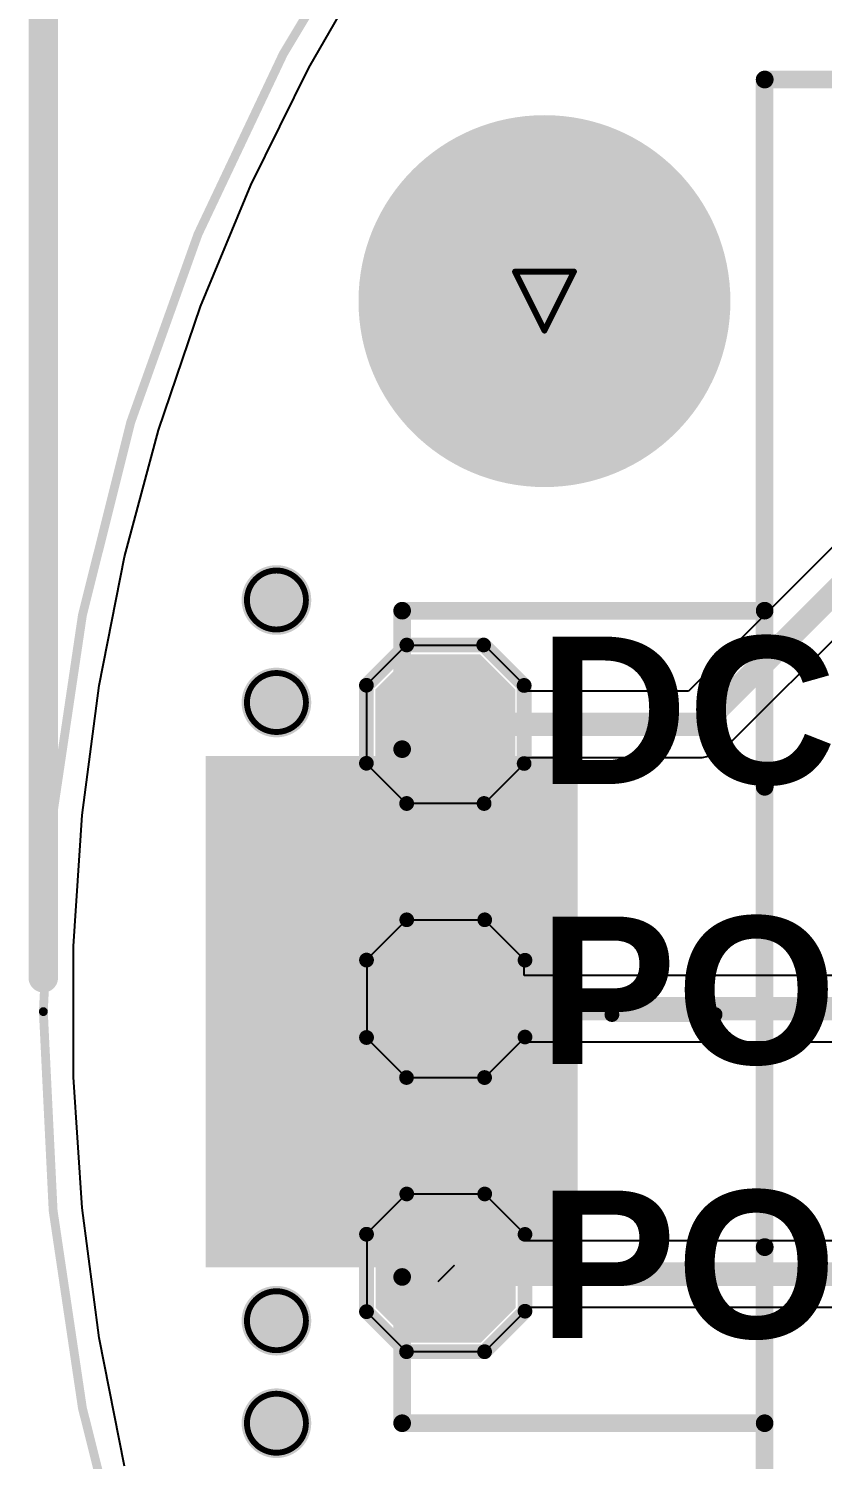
# Model space of a CAD drawing. Header units: inches. Extents: x -18 to 345, y -18 to 43.
# Drawn here: x -17.63 to -10.79, y -3.86 to 8.47 of the extents above; entities that cross this region are included whole.
import ezdxf

# ---------------------------------------------------------------- set-up
doc = ezdxf.new("R2010")
doc.units = ezdxf.units.IN
for name, color, linetype in [('Board Outline', 216, 'Continuous'), ('Bottom Layer', 5, 'Continuous'), ('Bottom Overlay', 54, 'Continuous'), ('Bottom Paste', 16, 'Continuous'), ('Bottom Solder', 6, 'Continuous'), ('Drill Drawing', 1, 'Continuous'), ('Multi-Layer', 9, 'Continuous'), ('Pad Holes', 156, 'Continuous'), ('Top Layer', 1, 'Continuous'), ('Top Overlay', 2, 'Continuous'), ('Top Paste', 8, 'Continuous'), ('Top Solder', 216, 'Continuous'), ('Via Holes', 16, 'Continuous')]:
    doc.layers.add(name, color=color, linetype=linetype)
doc.styles.add('Arial_Bold', font='', dxfattribs={"height": 0.2})
doc.styles.get('Arial_Bold').set_extended_font_data('Arial', bold=True)

# ---------------------------------------------------------------- blocks, each defined once
blk = doc.blocks.new('T____________0_5___8')
at = {"layer": 'Top Layer'}
blk.add_hatch(color=1, dxfattribs=at).paths.add_polyline_path([(0.25, 0.5), (-0.25, 0.5), (-0.5, 0.25), (-0.5, -0.25), (-0.25, -0.5), (0.25, -0.5), (0.5, -0.25), (0.5, 0.25)])
at = {"layer": 'Top Paste'}
blk.add_hatch(color=8, dxfattribs=at).paths.add_polyline_path([(0.25, 0.5), (-0.25, 0.5), (-0.5, 0.25), (-0.5, -0.25), (-0.25, -0.5), (0.25, -0.5), (0.5, -0.25), (0.5, 0.25)])
at = {"layer": 'Top Solder'}
blk.add_hatch(color=216, dxfattribs=at).paths.add_polyline_path([(0.301, 0.602), (-0.301, 0.602), (-0.602, 0.301), (-0.602, -0.301), (-0.301, -0.602), (0.301, -0.602), (0.602, -0.301), (0.602, 0.301)])
at = {"layer": 'Top Overlay'}
for points in [[(-0.682, 0.333, 0.127, 0.127, 0), (-0.336, 0.68, 0.127, 0.127, 0)], [(-0.336, 0.68, 0.127, 0.127, 0), (0.336, 0.68, 0.127, 0.127, 0)], [(0.336, 0.68, 0.127, 0.127, 0), (0.684, 0.332, 0.127, 0.127, 0)], [(-0.682, -0.334, 0.127, 0.127, 0), (-0.682, 0.333, 0.127, 0.127, 0)], [(0.684, -0.33, 0.127, 0.127, 0), (0.684, 0.332, 0.127, 0.127, 0)], [(-0.682, -0.334, 0.127, 0.127, 0), (-0.337, -0.679, 0.127, 0.127, 0)], [(0.335, -0.679, 0.127, 0.127, 0), (0.684, -0.33, 0.127, 0.127, 0)], [(-0.337, -0.679, 0.127, 0.127, 0), (0.335, -0.679, 0.127, 0.127, 0)]]:
    blk.add_lwpolyline(points, format="xyseb", dxfattribs=at)
for points in [[(-0.367, 0.68, 0.0635, 0.0635, 1), (-0.304, 0.68, 0.0635, 0.0635, 1)], [(-0.367, 0.68, 0.0635, 0.0635, 1), (-0.304, 0.68, 0.0635, 0.0635, 1)], [(0.305, 0.68, 0.0635, 0.0635, 1), (0.368, 0.68, 0.0635, 0.0635, 1)], [(0.305, 0.68, 0.0635, 0.0635, 1), (0.368, 0.68, 0.0635, 0.0635, 1)], [(-0.714, 0.333, 0.0635, 0.0635, 1), (-0.65, 0.333, 0.0635, 0.0635, 1)], [(-0.714, 0.333, 0.0635, 0.0635, 1), (-0.65, 0.333, 0.0635, 0.0635, 1)], [(0.652, 0.332, 0.0635, 0.0635, 1), (0.715, 0.332, 0.0635, 0.0635, 1)], [(0.652, 0.332, 0.0635, 0.0635, 1), (0.715, 0.332, 0.0635, 0.0635, 1)], [(-0.714, -0.334, 0.0635, 0.0635, 1), (-0.65, -0.334, 0.0635, 0.0635, 1)], [(-0.714, -0.334, 0.0635, 0.0635, 1), (-0.65, -0.334, 0.0635, 0.0635, 1)], [(0.652, -0.33, 0.0635, 0.0635, 1), (0.715, -0.33, 0.0635, 0.0635, 1)], [(0.652, -0.33, 0.0635, 0.0635, 1), (0.715, -0.33, 0.0635, 0.0635, 1)], [(-0.369, -0.679, 0.0635, 0.0635, 1), (-0.306, -0.679, 0.0635, 0.0635, 1)], [(-0.369, -0.679, 0.0635, 0.0635, 1), (-0.306, -0.679, 0.0635, 0.0635, 1)], [(0.303, -0.679, 0.0635, 0.0635, 1), (0.367, -0.679, 0.0635, 0.0635, 1)], [(0.303, -0.679, 0.0635, 0.0635, 1), (0.367, -0.679, 0.0635, 0.0635, 1)]]:
    blk.add_lwpolyline(points, format="xyseb", close=True, dxfattribs=at)
blk = doc.blocks.new('T____________0_5___9')
at = {"layer": 'Top Layer'}
blk.add_hatch(color=1, dxfattribs=at).paths.add_polyline_path([(0.25, 0.5), (-0.25, 0.5), (-0.5, 0.25), (-0.5, -0.25), (-0.25, -0.5), (0.25, -0.5), (0.5, -0.25), (0.5, 0.25)])
at = {"layer": 'Top Paste'}
blk.add_hatch(color=8, dxfattribs=at).paths.add_polyline_path([(0.25, 0.5), (-0.25, 0.5), (-0.5, 0.25), (-0.5, -0.25), (-0.25, -0.5), (0.25, -0.5), (0.5, -0.25), (0.5, 0.25)])
at = {"layer": 'Top Solder'}
blk.add_hatch(color=216, dxfattribs=at).paths.add_polyline_path([(0.301, 0.602), (-0.301, 0.602), (-0.602, 0.301), (-0.602, -0.301), (-0.301, -0.602), (0.301, -0.602), (0.602, -0.301), (0.602, 0.301)])
at = {"layer": 'Top Overlay'}
for points in [[(-0.682, 0.333, 0.127, 0.127, 0), (-0.336, 0.68, 0.127, 0.127, 0)], [(-0.336, 0.68, 0.127, 0.127, 0), (0.336, 0.68, 0.127, 0.127, 0)], [(0.336, 0.68, 0.127, 0.127, 0), (0.684, 0.332, 0.127, 0.127, 0)], [(-0.682, -0.334, 0.127, 0.127, 0), (-0.682, 0.333, 0.127, 0.127, 0)], [(0.684, -0.33, 0.127, 0.127, 0), (0.684, 0.332, 0.127, 0.127, 0)], [(-0.682, -0.334, 0.127, 0.127, 0), (-0.337, -0.679, 0.127, 0.127, 0)], [(0.335, -0.679, 0.127, 0.127, 0), (0.684, -0.33, 0.127, 0.127, 0)], [(-0.337, -0.679, 0.127, 0.127, 0), (0.335, -0.679, 0.127, 0.127, 0)]]:
    blk.add_lwpolyline(points, format="xyseb", dxfattribs=at)
for points in [[(-0.367, 0.68, 0.0635, 0.0635, 1), (-0.304, 0.68, 0.0635, 0.0635, 1)], [(-0.367, 0.68, 0.0635, 0.0635, 1), (-0.304, 0.68, 0.0635, 0.0635, 1)], [(0.305, 0.68, 0.0635, 0.0635, 1), (0.368, 0.68, 0.0635, 0.0635, 1)], [(0.305, 0.68, 0.0635, 0.0635, 1), (0.368, 0.68, 0.0635, 0.0635, 1)], [(-0.714, 0.333, 0.0635, 0.0635, 1), (-0.65, 0.333, 0.0635, 0.0635, 1)], [(-0.714, 0.333, 0.0635, 0.0635, 1), (-0.65, 0.333, 0.0635, 0.0635, 1)], [(0.652, 0.332, 0.0635, 0.0635, 1), (0.715, 0.332, 0.0635, 0.0635, 1)], [(0.652, 0.332, 0.0635, 0.0635, 1), (0.715, 0.332, 0.0635, 0.0635, 1)], [(-0.714, -0.334, 0.0635, 0.0635, 1), (-0.65, -0.334, 0.0635, 0.0635, 1)], [(-0.714, -0.334, 0.0635, 0.0635, 1), (-0.65, -0.334, 0.0635, 0.0635, 1)], [(0.652, -0.33, 0.0635, 0.0635, 1), (0.715, -0.33, 0.0635, 0.0635, 1)], [(0.652, -0.33, 0.0635, 0.0635, 1), (0.715, -0.33, 0.0635, 0.0635, 1)], [(-0.369, -0.679, 0.0635, 0.0635, 1), (-0.306, -0.679, 0.0635, 0.0635, 1)], [(-0.369, -0.679, 0.0635, 0.0635, 1), (-0.306, -0.679, 0.0635, 0.0635, 1)], [(0.303, -0.679, 0.0635, 0.0635, 1), (0.367, -0.679, 0.0635, 0.0635, 1)], [(0.303, -0.679, 0.0635, 0.0635, 1), (0.367, -0.679, 0.0635, 0.0635, 1)]]:
    blk.add_lwpolyline(points, format="xyseb", close=True, dxfattribs=at)
blk = doc.blocks.new('T____________0_5___10')
at = {"layer": 'Top Layer'}
blk.add_hatch(color=1, dxfattribs=at).paths.add_polyline_path([(0.25, 0.5), (-0.25, 0.5), (-0.5, 0.25), (-0.5, -0.25), (-0.25, -0.5), (0.25, -0.5), (0.5, -0.25), (0.5, 0.25)])
at = {"layer": 'Top Paste'}
blk.add_hatch(color=8, dxfattribs=at).paths.add_polyline_path([(0.25, 0.5), (-0.25, 0.5), (-0.5, 0.25), (-0.5, -0.25), (-0.25, -0.5), (0.25, -0.5), (0.5, -0.25), (0.5, 0.25)])
at = {"layer": 'Top Solder'}
blk.add_hatch(color=216, dxfattribs=at).paths.add_polyline_path([(0.301, 0.602), (-0.301, 0.602), (-0.602, 0.301), (-0.602, -0.301), (-0.301, -0.602), (0.301, -0.602), (0.602, -0.301), (0.602, 0.301)])
at = {"layer": 'Top Overlay'}
for points in [[(-0.336, 0.68, 0.127, 0.127, 0), (-0.682, 0.333, 0.127, 0.127, 0)], [(-0.336, 0.68, 0.127, 0.127, 0), (0.336, 0.68, 0.127, 0.127, 0)], [(0.336, 0.68, 0.127, 0.127, 0), (0.684, 0.332, 0.127, 0.127, 0)], [(-0.682, 0.333, 0.127, 0.127, 0), (-0.682, -0.334, 0.127, 0.127, 0)], [(0.684, 0.332, 0.127, 0.127, 0), (0.684, -0.33, 0.127, 0.127, 0)], [(-0.682, -0.334, 0.127, 0.127, 0), (-0.337, -0.679, 0.127, 0.127, 0)], [(0.684, -0.33, 0.127, 0.127, 0), (0.335, -0.679, 0.127, 0.127, 0)], [(-0.337, -0.679, 0.127, 0.127, 0), (0.335, -0.679, 0.127, 0.127, 0)]]:
    blk.add_lwpolyline(points, format="xyseb", dxfattribs=at)
for points in [[(-0.367, 0.68, 0.0635, 0.0635, 1), (-0.304, 0.68, 0.0635, 0.0635, 1)], [(-0.367, 0.68, 0.0635, 0.0635, 1), (-0.304, 0.68, 0.0635, 0.0635, 1)], [(0.305, 0.68, 0.0635, 0.0635, 1), (0.368, 0.68, 0.0635, 0.0635, 1)], [(0.305, 0.68, 0.0635, 0.0635, 1), (0.368, 0.68, 0.0635, 0.0635, 1)], [(-0.714, 0.333, 0.0635, 0.0635, 1), (-0.65, 0.333, 0.0635, 0.0635, 1)], [(-0.714, 0.333, 0.0635, 0.0635, 1), (-0.65, 0.333, 0.0635, 0.0635, 1)], [(0.652, 0.332, 0.0635, 0.0635, 1), (0.715, 0.332, 0.0635, 0.0635, 1)], [(0.652, 0.332, 0.0635, 0.0635, 1), (0.715, 0.332, 0.0635, 0.0635, 1)], [(-0.714, -0.334, 0.0635, 0.0635, 1), (-0.65, -0.334, 0.0635, 0.0635, 1)], [(-0.714, -0.334, 0.0635, 0.0635, 1), (-0.65, -0.334, 0.0635, 0.0635, 1)], [(0.652, -0.33, 0.0635, 0.0635, 1), (0.715, -0.33, 0.0635, 0.0635, 1)], [(0.652, -0.33, 0.0635, 0.0635, 1), (0.715, -0.33, 0.0635, 0.0635, 1)], [(-0.369, -0.679, 0.0635, 0.0635, 1), (-0.306, -0.679, 0.0635, 0.0635, 1)], [(-0.369, -0.679, 0.0635, 0.0635, 1), (-0.306, -0.679, 0.0635, 0.0635, 1)], [(0.303, -0.679, 0.0635, 0.0635, 1), (0.367, -0.679, 0.0635, 0.0635, 1)], [(0.303, -0.679, 0.0635, 0.0635, 1), (0.367, -0.679, 0.0635, 0.0635, 1)]]:
    blk.add_lwpolyline(points, format="xyseb", close=True, dxfattribs=at)
blk = doc.blocks.new('CR2032_BS_6_1_B_25')
at = {"layer": 'Bottom Layer'}
blk.add_hatch(color=5, dxfattribs=at).paths.add_polyline_path([(-16, 2.1), (-13, 2.1), (-13, -2.1), (-16, -2.1)])
at = {"layer": 'Bottom Paste'}
blk.add_hatch(color=16, dxfattribs=at).paths.add_polyline_path([(-16, 2.1), (-13, 2.1), (-13, -2.1), (-16, -2.1)])
at = {"layer": 'Bottom Solder'}
blk.add_hatch(color=6, dxfattribs=at).paths.add_polyline_path([(-16.102, 2.202), (-12.898, 2.202), (-12.898, -2.202), (-16.102, -2.202)])
at = {"layer": 'Bottom Overlay'}
for points in [[(-11.286, 8.03, 0.152, 0.152, 0), (10.967, 8.03, 0.152, 0.152, 0)], [(-11.286, 1.937, 0.152, 0.152, 0), (-11.286, 8.03, 0.152, 0.152, 0)], [(-14.409, 3.454, 0.152, 0.152, 0), (-11.286, 3.454, 0.152, 0.152, 0)], [(-14.409, 2.261, 0.152, 0.152, 0), (-14.409, 3.454, 0.152, 0.152, 0)], [(-11.286, -2.029, 0.152, 0.152, 0), (-11.286, 2.011, 0.152, 0.152, 0)], [(-12.602, -0.025, 0.127, 0.127, 0), (-11.713, -0.025, 0.127, 0.127, 0)], [(-11.286, -8.122, 0.152, 0.152, 0), (-11.286, -2.029, 0.152, 0.152, 0)], [(-14.409, -3.546, 0.152, 0.152, 0), (-14.409, -2.286, 0.152, 0.152, 0)], [(-14.409, -3.546, 0.152, 0.152, 0), (-11.286, -3.546, 0.152, 0.152, 0)]]:
    blk.add_lwpolyline(points, format="xyseb", dxfattribs=at)
for points in [[(-11.324, 8.03, 0.0762, 0.0762, 1), (-11.247, 8.03, 0.0762, 0.0762, 1)], [(-11.324, 8.03, 0.0762, 0.0762, 1), (-11.247, 8.03, 0.0762, 0.0762, 1)], [(-14.447, 3.454, 0.076, 0.076, 1), (-14.371, 3.454, 0.076, 0.076, 1)], [(-14.447, 3.454, 0.076, 0.076, 1), (-14.371, 3.454, 0.076, 0.076, 1)], [(-11.324, 3.454, 0.076, 0.076, 1), (-11.248, 3.454, 0.076, 0.076, 1)], [(-14.447, 2.261, 0.076, 0.076, 1), (-14.371, 2.261, 0.076, 0.076, 1)], [(-11.324, 2.011, 0.076, 0.076, 1), (-11.248, 2.011, 0.076, 0.076, 1)], [(-11.324, 1.937, 0.0762, 0.0762, 1), (-11.247, 1.937, 0.0762, 0.0762, 1)], [(-12.634, -0.025, 0.0635, 0.0635, 1), (-12.57, -0.025, 0.0635, 0.0635, 1)], [(-11.745, -0.025, 0.0635, 0.0635, 1), (-11.681, -0.025, 0.0635, 0.0635, 1)], [(-11.324, -2.029, 0.076, 0.076, 1), (-11.248, -2.029, 0.076, 0.076, 1)], [(-11.324, -2.029, 0.0762, 0.0762, 1), (-11.247, -2.029, 0.0762, 0.0762, 1)], [(-14.447, -2.286, 0.076, 0.076, 1), (-14.371, -2.286, 0.076, 0.076, 1)], [(-14.447, -3.546, 0.076, 0.076, 1), (-14.371, -3.546, 0.076, 0.076, 1)], [(-14.447, -3.546, 0.076, 0.076, 1), (-14.371, -3.546, 0.076, 0.076, 1)], [(-11.324, -3.546, 0.076, 0.076, 1), (-11.248, -3.546, 0.076, 0.076, 1)]]:
    blk.add_lwpolyline(points, format="xyseb", close=True, dxfattribs=at)

msp = doc.modelspace()

# ---------------------------------------------------------------- hatches: boundary and pattern name
at = {"layer": 'Bottom Layer'}
h = msp.add_hatch(color=5, dxfattribs=at)
edge = h.paths.add_edge_path()
edge.add_arc((-13.183, 6.121), 1.5, 0, 360)
h = msp.add_hatch(color=5, dxfattribs=at)
edge = h.paths.add_edge_path()
edge.add_arc((-15.492, 3.546), 0.3, 0, 360)
h = msp.add_hatch(color=5, dxfattribs=at)
edge = h.paths.add_edge_path()
edge.add_arc((-15.492, 2.663), 0.3, 0, 360)
h = msp.add_hatch(color=5, dxfattribs=at)
edge = h.paths.add_edge_path()
edge.add_arc((-15.492, -2.663), 0.3, 0, 360)
h = msp.add_hatch(color=5, dxfattribs=at)
edge = h.paths.add_edge_path()
edge.add_arc((-15.492, -3.546), 0.3, 0, 360)
at = {"layer": 'Bottom Solder'}
h = msp.add_hatch(color=6, dxfattribs=at)
edge = h.paths.add_edge_path()
edge.add_arc((-13.183, 6.121), 1.602, 0, 360)
at = {"layer": 'Multi-Layer'}
h = msp.add_hatch(color=9, dxfattribs=at)
edge = h.paths.add_edge_path()
edge.add_arc((-13.183, 6.121), 1.5, 0, 360)
at = {"layer": 'Pad Holes'}
h = msp.add_hatch(color=7, dxfattribs=at)
edge = h.paths.add_edge_path()
edge.add_arc((-13.183, 6.121), 1, 0, 360)
at = {"layer": 'Top Layer'}
h = msp.add_hatch(color=1, dxfattribs=at)
edge = h.paths.add_edge_path()
edge.add_arc((-13.183, 6.121), 1.5, 0, 360)
h = msp.add_hatch(color=1, dxfattribs=at)
edge = h.paths.add_edge_path()
edge.add_arc((-15.492, 3.546), 0.3, 0, 360)
h = msp.add_hatch(color=1, dxfattribs=at)
edge = h.paths.add_edge_path()
edge.add_arc((-15.492, 2.663), 0.3, 0, 360)
h = msp.add_hatch(color=1, dxfattribs=at)
edge = h.paths.add_edge_path()
edge.add_arc((-15.492, -2.663), 0.3, 0, 360)
h = msp.add_hatch(color=1, dxfattribs=at)
edge = h.paths.add_edge_path()
edge.add_arc((-15.492, -3.546), 0.3, 0, 360)
at = {"layer": 'Top Solder'}
h = msp.add_hatch(color=216, dxfattribs=at)
edge = h.paths.add_edge_path()
edge.add_arc((-13.183, 6.121), 1.602, 0, 360)
at = {"layer": 'Via Holes'}
h = msp.add_hatch(color=7, dxfattribs=at)
edge = h.paths.add_edge_path()
edge.add_arc((-15.492, 3.546), 0.15, 0, 360)
h = msp.add_hatch(color=7, dxfattribs=at)
edge = h.paths.add_edge_path()
edge.add_arc((-15.492, 2.663), 0.15, 0, 360)
h = msp.add_hatch(color=7, dxfattribs=at)
edge = h.paths.add_edge_path()
edge.add_arc((-15.492, -2.663), 0.15, 0, 360)
h = msp.add_hatch(color=7, dxfattribs=at)
edge = h.paths.add_edge_path()
edge.add_arc((-15.492, -3.546), 0.15, 0, 360)

# ---------------------------------------------------------------- linework, layer by layer
at = {"layer": 'Board Outline'}
for points in [[(17.5, 0, 0.076, 0.076, 1), (-17.5, 0, 0.076, 0.076, 1)], [(-17.519, 0, 0.038, 0.038, 1), (-17.481, 0, 0.038, 0.038, 1)]]:
    msp.add_lwpolyline(points, format="xyseb", close=True, dxfattribs=at)
at = {"layer": 'Bottom Layer'}
for p, q in [((-15.213, 8.132), (-14.649, 9.109)), ((-15.713, 7.119), (-15.213, 8.132)), ((-16.145, 6.076), (-15.713, 7.119)), ((-16.507, 5.008), (-16.145, 6.076)), ((-16.8, 3.917), (-16.507, 5.008)), ((-17.02, 2.81), (-16.8, 3.917)), ((-17.167, 1.691), (-17.02, 2.81)), ((-17.241, 0.564), (-17.167, 1.691)), ((-17.241, 0), (-17.241, 0.564)), ((-17.241, -0.564), (-17.241, 0)), ((-17.167, -1.691), (-17.241, -0.564)), ((-17.02, -2.81), (-17.167, -1.691)), ((-16.8, -3.917), (-17.02, -2.81))]:
    msp.add_line(p, q, dxfattribs=at)
at = {"layer": 'Drill Drawing'}
for points in [[(-13.437, 6.375, 0.0508, 0.0508, 0), (-12.929, 6.375, 0.0508, 0.0508, 0)], [(-13.437, 6.375, 0.0508, 0.0508, 0), (-13.183, 5.867, 0.0508, 0.0508, 0)], [(-13.183, 5.867, 0.0508, 0.0508, 0), (-12.929, 6.375, 0.0508, 0.0508, 0)]]:
    msp.add_lwpolyline(points, format="xyseb", dxfattribs=at)
for points in [[(-13.449, 6.375, 0.0254, 0.0254, 1), (-13.424, 6.375, 0.0254, 0.0254, 1)], [(-13.449, 6.375, 0.0254, 0.0254, 1), (-13.424, 6.375, 0.0254, 0.0254, 1)], [(-12.941, 6.375, 0.0254, 0.0254, 1), (-12.916, 6.375, 0.0254, 0.0254, 1)], [(-12.941, 6.375, 0.0254, 0.0254, 1), (-12.916, 6.375, 0.0254, 0.0254, 1)], [(-13.195, 5.867, 0.0254, 0.0254, 1), (-13.17, 5.867, 0.0254, 0.0254, 1)], [(-13.195, 5.867, 0.0254, 0.0254, 1), (-13.17, 5.867, 0.0254, 0.0254, 1)], [(-15.238, 3.546, 0.0508, 0.0508, 1), (-15.746, 3.546, 0.0508, 0.0508, 1)], [(-15.759, 3.546, 0.0254, 0.0254, 1), (-15.734, 3.546, 0.0254, 0.0254, 1)], [(-15.251, 3.546, 0.0254, 0.0254, 1), (-15.226, 3.546, 0.0254, 0.0254, 1)], [(-15.238, 2.663, 0.0508, 0.0508, 1), (-15.746, 2.663, 0.0508, 0.0508, 1)], [(-15.759, 2.663, 0.0254, 0.0254, 1), (-15.734, 2.663, 0.0254, 0.0254, 1)], [(-15.251, 2.663, 0.0254, 0.0254, 1), (-15.226, 2.663, 0.0254, 0.0254, 1)], [(-15.238, -2.663, 0.0508, 0.0508, 1), (-15.746, -2.663, 0.0508, 0.0508, 1)], [(-15.759, -2.663, 0.0254, 0.0254, 1), (-15.734, -2.663, 0.0254, 0.0254, 1)], [(-15.251, -2.663, 0.0254, 0.0254, 1), (-15.226, -2.663, 0.0254, 0.0254, 1)], [(-15.238, -3.546, 0.0508, 0.0508, 1), (-15.746, -3.546, 0.0508, 0.0508, 1)], [(-15.759, -3.546, 0.0254, 0.0254, 1), (-15.734, -3.546, 0.0254, 0.0254, 1)], [(-15.251, -3.546, 0.0254, 0.0254, 1), (-15.226, -3.546, 0.0254, 0.0254, 1)]]:
    msp.add_lwpolyline(points, format="xyseb", close=True, dxfattribs=at)
at = {"layer": 'Top Layer'}
for p, q in [((-15.213, 8.132), (-14.649, 9.109)), ((-15.713, 7.119), (-15.213, 8.132)), ((-16.145, 6.076), (-15.713, 7.119)), ((-16.507, 5.008), (-16.145, 6.076)), ((-9.409, 5.294), (-11.943, 2.76)), ((-16.8, 3.917), (-16.507, 5.008)), ((-11.624, 2.274), (-9.089, 4.808)), ((-17.02, 2.81), (-16.8, 3.917)), ((-14.376, 3.153), (-14.715, 2.814)), ((-13.698, 3.153), (-14.376, 3.153)), ((-13.359, 2.814), (-13.698, 3.153)), ((-17.167, 1.691), (-17.02, 2.81)), ((-14.715, 2.814), (-14.715, 2.136)), ((-13.359, 2.76), (-13.359, 2.814)), ((-11.943, 2.76), (-13.359, 2.76)), ((-11.716, 2.212), (-11.624, 2.274)), ((-14.715, 2.136), (-14.376, 1.797)), ((-13.698, 1.797), (-13.359, 2.136)), ((-13.359, 2.136), (-13.359, 2.19)), ((-13.359, 2.19), (-11.825, 2.19)), ((-11.825, 2.19), (-11.716, 2.212)), ((-11.825, 2.19), (-11.825, 2.19)), ((-14.376, 1.797), (-13.698, 1.797)), ((-17.241, 0.564), (-17.167, 1.691)), ((-14.373, 0.788), (-14.712, 0.449)), ((-13.696, 0.788), (-14.373, 0.788)), ((-13.357, 0.449), (-13.696, 0.788)), ((-17.241, 0), (-17.241, 0.564)), ((-14.712, 0.449), (-14.712, -0.228)), ((-13.357, 0.31), (-13.357, 0.449)), ((-7.229, 0.31), (-13.357, 0.31)), ((-17.241, -0.564), (-17.241, 0)), ((-14.712, -0.228), (-14.373, -0.567)), ((-13.696, -0.567), (-13.388, -0.259)), ((-13.388, -0.259), (-7.229, -0.259)), ((-17.167, -1.691), (-17.241, -0.564)), ((-14.373, -0.567), (-13.696, -0.567)), ((-14.373, -1.573), (-14.712, -1.912)), ((-13.696, -1.573), (-14.373, -1.573)), ((-13.357, -1.912), (-13.696, -1.573)), ((-17.02, -2.81), (-17.167, -1.691)), ((-14.712, -1.912), (-14.712, -2.59)), ((-13.357, -1.976), (-13.357, -1.912)), ((-9.763, -1.976), (-13.357, -1.976)), ((-13.357, -2.59), (-13.357, -2.545)), ((-13.357, -2.545), (-9.763, -2.545)), ((-14.712, -2.59), (-14.373, -2.928)), ((-13.696, -2.928), (-13.357, -2.59)), ((-16.8, -3.917), (-17.02, -2.81)), ((-14.373, -2.928), (-13.696, -2.928))]:
    msp.add_line(p, q, dxfattribs=at)
for points in [[(-11.825, 2.475, 0.203, 0.203, 0), (-9.207, 5.093, 0.203, 0.203, 0)], [(-14.037, 2.475, 0.203, 0.203, 0), (-11.825, 2.475, 0.203, 0.203, 0)], [(-14.034, 0.111, 0.203, 0.203, 0), (-13.949, 0.025, 0.203, 0.203, 0)], [(-13.949, 0.025, 0.203, 0.203, 0), (-6.838, 0.025, 0.203, 0.203, 0)], [(-14.034, -2.251, 0.203, 0.203, 0), (-14.024, -2.261, 0.203, 0.203, 0)], [(-14.024, -2.261, 0.203, 0.203, 0), (-9.373, -2.261, 0.203, 0.203, 0)]]:
    msp.add_lwpolyline(points, format="xyseb", dxfattribs=at)
for points in [[(-14.088, 2.475, 0.102, 0.102, 1), (-13.986, 2.475, 0.102, 0.102, 1)], [(-11.876, 2.475, 0.102, 0.102, 1), (-11.774, 2.475, 0.102, 0.102, 1)], [(-11.876, 2.475, 0.102, 0.102, 1), (-11.774, 2.475, 0.102, 0.102, 1)], [(-14.085, 0.111, 0.102, 0.102, 1), (-13.984, 0.111, 0.102, 0.102, 1)], [(-14, 0.025, 0.102, 0.102, 1), (-13.898, 0.025, 0.102, 0.102, 1)], [(-14, 0.025, 0.102, 0.102, 1), (-13.898, 0.025, 0.102, 0.102, 1)], [(-14.085, -2.251, 0.102, 0.102, 1), (-13.984, -2.251, 0.102, 0.102, 1)], [(-14.075, -2.261, 0.102, 0.102, 1), (-13.974, -2.261, 0.102, 0.102, 1)], [(-14.075, -2.261, 0.102, 0.102, 1), (-13.974, -2.261, 0.102, 0.102, 1)]]:
    msp.add_lwpolyline(points, format="xyseb", close=True, dxfattribs=at)
at = {"layer": 'Top Overlay'}
msp.add_lwpolyline([(-17.5, 0.292, 0.254, 0.254, 0), (-17.5, 19.533, 0.254, 0.254, 0)], format="xyseb", dxfattribs=at)
msp.add_lwpolyline([(-17.564, 0.292, 0.127, 0.127, 1), (-17.437, 0.292, 0.127, 0.127, 1)], format="xyseb", close=True, dxfattribs=at)

# ---------------------------------------------------------------- block references
for name, p in [('CR2032_BS_6_1_B_25', (0, 0)), ('T____________0_5___9', (-14.034, 0.111)), ('T____________0_5___8', (-14.034, -2.251))]:
    msp.add_blockref(name, p)
at = {"rotation": 90}
msp.add_blockref('T____________0_5___10', (-14.037, 2.475), dxfattribs=at)

# ---------------------------------------------------------------- texts
at = {"layer": 'Top Overlay', "style": 'Arial_Bold'}
for s, p in [('DCC', (-13.23, 1.961)), ('PO.28', (-13.23, -0.451)), ('PO.27', (-13.23, -2.812))]:
    msp.add_text(s, height=1.27, rotation=360, dxfattribs=at).set_placement(p)

doc.saveas('drawing.dxf')
